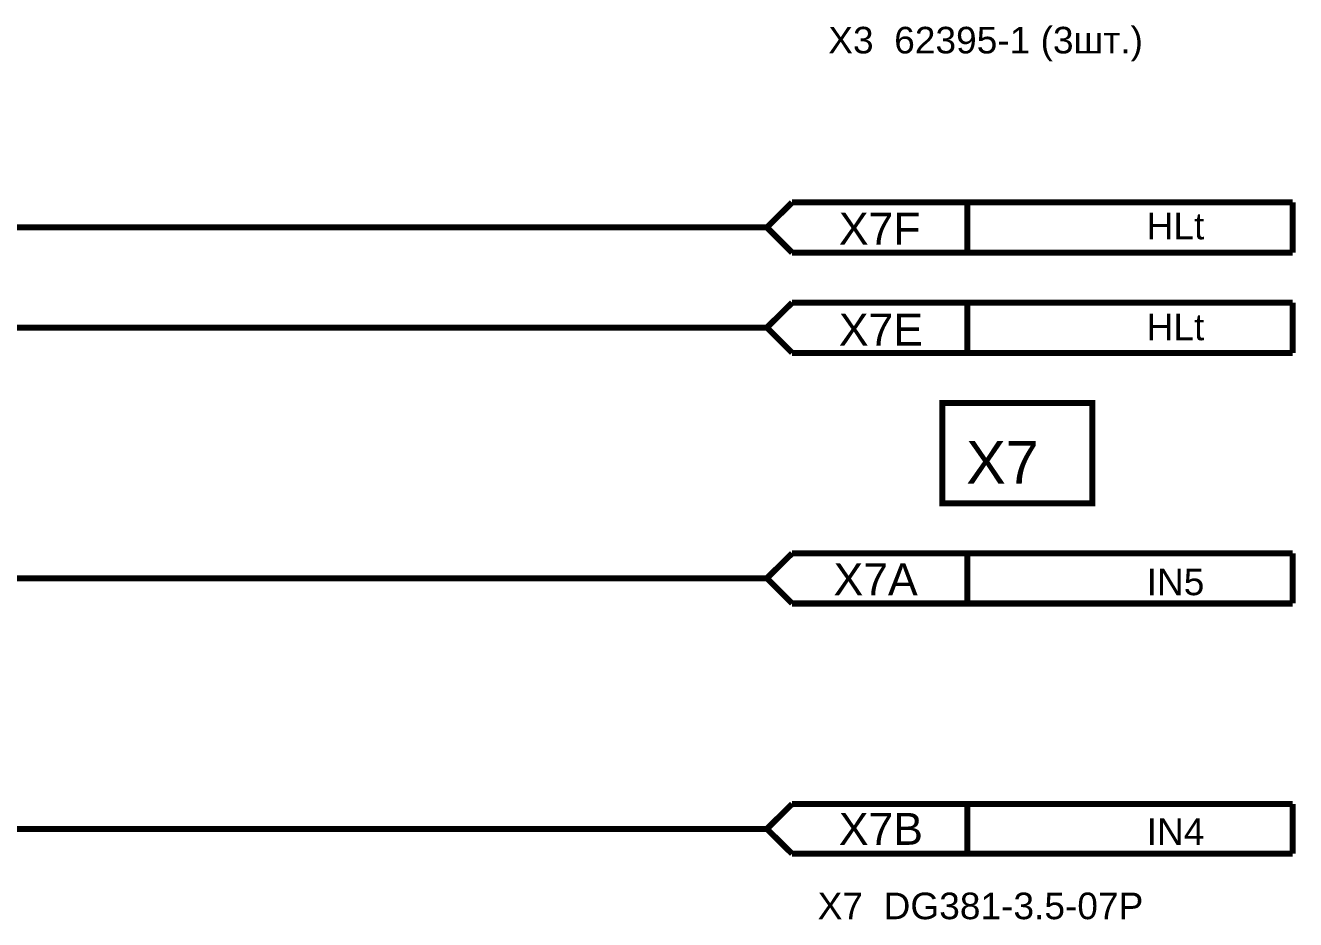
# Model space of a CAD drawing. Header units: millimetres. Extents: x -2024 to 917, y -725 to 13.
# Drawn here: x 842.4 to 905.8, y -450.8 to -406.2 of the extents above; entities that cross this region are included whole.
import ezdxf

# ---------------------------------------------------------------- set-up
doc = ezdxf.new("R2010")
doc.units = ezdxf.units.MM
doc.layers.add('Sheet', color=255, linetype='Continuous')
doc.styles.get("Standard").update_dxf_attribs({"font": 'arial.ttf'})

msp = doc.modelspace()

# ---------------------------------------------------------------- linework, layer by layer
at = {"layer": 'Sheet', "const_width": 0.3}
for points in [[(879.382, -416.289), (880.64, -415.047)], [(880.64, -415.047), (905.616, -415.047)], [(889.379, -415.047), (889.379, -417.547)], [(905.616, -415.047), (905.616, -417.547)], [(816.918, -416.289), (876.883, -416.289)], [(879.382, -416.289), (876.883, -416.289)], [(880.64, -417.547), (879.382, -416.289)], [(905.616, -417.547), (880.64, -417.547)], [(879.382, -421.289), (880.64, -420.047)], [(880.64, -420.047), (905.616, -420.047)], [(889.379, -420.047), (889.379, -422.548)], [(905.616, -420.047), (905.616, -422.548)], [(761.936, -421.289), (876.883, -421.289)], [(879.382, -421.289), (876.883, -421.289)], [(880.64, -422.548), (879.382, -421.289)], [(905.616, -422.548), (880.64, -422.548)], [(879.382, -433.791), (880.64, -432.549)], [(880.64, -432.549), (905.616, -432.549)], [(889.379, -432.549), (889.379, -435.05)], [(905.616, -432.549), (905.616, -435.05)], [(876.883, -433.791), (694.474, -433.791)], [(879.382, -433.791), (876.883, -433.791)], [(880.64, -435.05), (879.382, -433.791)], [(905.616, -435.05), (880.64, -435.05)], [(879.382, -446.293), (880.64, -445.051)], [(880.64, -445.051), (905.616, -445.051)], [(889.379, -445.051), (889.379, -447.535)], [(905.616, -445.051), (905.616, -447.535)], [(876.883, -446.293), (694.474, -446.293)], [(879.382, -446.293), (876.883, -446.293)], [(880.64, -447.535), (879.382, -446.293)], [(905.616, -447.535), (880.64, -447.535)]]:
    msp.add_lwpolyline(points, dxfattribs=at)
at = {"layer": 'Sheet'}
for points, const_width in [([(888.138, -425.048), (895.619, -425.048), (895.619, -430.049), (888.138, -430.049), (888.138, -425.048)], 0.3), ([(888.138, -425.048), (888.138, -430.049), (895.619, -430.049), (895.619, -425.048), (888.138, -425.048), (888.138, -425.048)], 0.0991)]:
    msp.add_lwpolyline(points, close=True, dxfattribs=dict(at, const_width=const_width))

# ---------------------------------------------------------------- texts
for s, height, p in [('X3  62395-1 (3шт.)', 1.32471, (882.444, -407.612)), ('X7F', 1.5897, (882.974, -417.15)), ('HLt', 1.3247, (898.333, -416.885)), ('X7E', 1.5897, (882.974, -422.184)), ('HLt', 1.3247, (898.333, -421.919)), ('X7', 2.1195, (889.329, -429.072)), ('X7A', 1.5897, (882.709, -434.636)), ('IN5', 1.3247, (898.333, -434.636)), ('X7B', 1.5897, (882.974, -447.088)), ('IN4', 1.3247, (898.333, -447.088)), ('X7  DG381-3.5-07P', 1.32471, (881.915, -450.797))]:
    msp.add_text(s, height=height, dxfattribs=at).set_placement(p)

doc.saveas('drawing.dxf')
